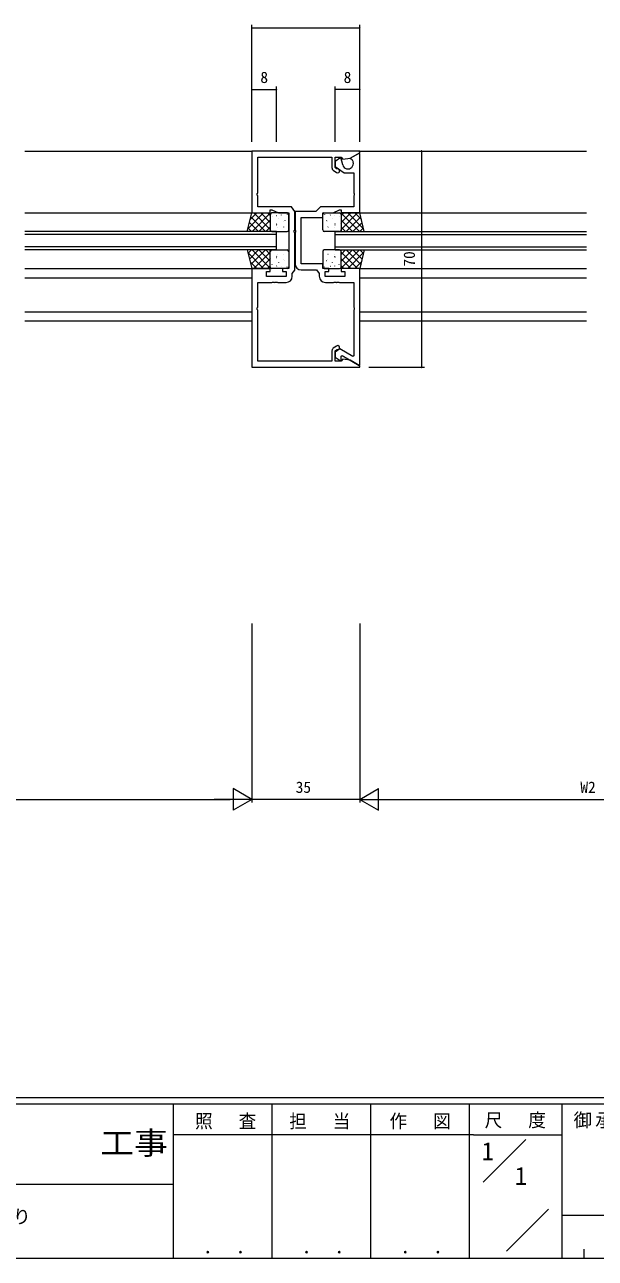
# Model space of a CAD drawing. Units: millimetres, scale not verified. Extents: x -594 to 539, y -420 to 386.
# Drawn here: x 97.9 to 282.9, y -420 to -20.3 of the extents above; entities that cross this region are included whole.
import ezdxf
from ezdxf.enums import TextEntityAlignment as Align

# ---------------------------------------------------------------- set-up
doc = ezdxf.new("R2010")
doc.units = ezdxf.units.MM
doc.header["$LTSCALE"] = 2
for name, color, linetype, lineweight in [('0-1_YKK_ZWAK', 7, 'Continuous', 9), ('0-3_YKK_12', 2, 'Continuous', 9), ('0-5_YKK_D', 6, 'Continuous', 9), ('0-6_YKK_13', 4, 'Continuous', 9), ('0-7_YKK_11', 7, 'Continuous', 9)]:
    doc.layers.add(name, color=color, linetype=linetype, lineweight=lineweight)
doc.layers.add('0-2_USER1', color=7, linetype='Continuous')
doc.styles.add('ＭＳ ゴシック', font='')
doc.styles.get('ＭＳ ゴシック').set_extended_font_data('MS Gothic')

msp = doc.modelspace()

# ---------------------------------------------------------------- linework, layer by layer
at = {"layer": '0-1_YKK_ZWAK'}
for p, q in [((510, -368), (-590, -368)), ((456, -370), (-590, -370)), ((146, -370), (146, -420)), ((178, -370), (178, -420)), ((210, -370), (210, -420)), ((242, -370), (242, -420)), ((272, -370), (272, -420)), ((243.406, -379.999), (146, -379.999)), ((243.406, -379.999), (272, -379.999)), ((246.529, -395.337), (260.376, -381.49)), ((-38, -395.999), (146, -395.999)), ((254.103, -417.636), (267.709, -404.03)), ((272, -406), (416, -406)), ((279.2, -417), (279.2, -420)), ((-590, -420), (456, -420))]:
    msp.add_line(p, q, dxfattribs=at)
at = {"layer": '0-3_YKK_12'}
for p, q in [((97.99, -61.3), (171.79, -61.3)), ((206.19, -61.3), (279.99, -61.3)), ((206.19, -61.3), (279.99, -61.3)), ((97.99, -81.3), (171.79, -81.3)), ((206.49, -81.3), (279.99, -81.3)), ((206.49, -81.3), (279.99, -81.3)), ((179.49, -87.3), (97.99, -87.3)), ((179.49, -93.3), (179.49, -87.3)), ((198.49, -87.3), (279.99, -87.3)), ((198.49, -93.3), (198.49, -87.3)), ((179.49, -88.3), (97.99, -88.3)), ((198.49, -88.3), (279.99, -88.3)), ((179.49, -92.3), (97.99, -92.3)), ((179.49, -93.3), (97.99, -93.3)), ((198.49, -92.3), (279.99, -92.3)), ((198.49, -93.3), (279.99, -93.3)), ((97.99, -99.3), (171.79, -99.3)), ((206.49, -99.3), (279.99, -99.3)), ((206.49, -99.3), (279.99, -99.3)), ((97.99, -102.3), (171.49, -102.3)), ((206.49, -102.3), (279.99, -102.3)), ((206.49, -102.3), (279.99, -102.3)), ((97.99, -113.3), (171.49, -113.3)), ((206.49, -113.3), (279.99, -113.3)), ((206.49, -113.3), (279.99, -113.3)), ((97.99, -116.3), (171.49, -116.3)), ((206.49, -116.3), (279.99, -116.3)), ((206.49, -116.3), (279.99, -116.3))]:
    msp.add_line(p, q, dxfattribs=at)
at = {"layer": '0-5_YKK_D'}
for p, q in [((171.49, -58.3), (171.49, -20.3)), ((171.49, -21.3), (206.49, -21.3)), ((206.49, -58.3), (206.49, -20.3)), ((171.49, -58.3), (171.49, -40.3)), ((171.49, -41.3), (179.49, -41.3)), ((179.49, -58.3), (179.49, -40.3)), ((198.49, -58.3), (198.49, -40.3)), ((206.49, -41.3), (198.49, -41.3)), ((206.49, -58.3), (206.49, -40.3)), ((209.49, -61.3), (227.49, -61.3)), ((226.49, -61.3), (226.49, -131.3)), ((209.49, -131.3), (227.49, -131.3)), ((171.49, -214.3), (171.49, -272.3)), ((171.49, -214.3), (171.49, -272.3)), ((206.49, -214.3), (206.49, -272.3)), ((206.49, -214.3), (206.49, -272.3)), ((28.49, -271.3), (164.49, -271.3)), ((171.49, -271.3), (159.366, -271.3)), ((171.49, -271.3), (165.428, -267.8)), ((165.428, -267.8), (165.428, -274.8)), ((171.49, -271.3), (165.428, -274.8)), ((206.49, -271.3), (171.49, -271.3)), ((206.49, -271.3), (212.552, -267.8)), ((206.49, -271.3), (212.552, -274.8)), ((206.49, -271.3), (218.614, -271.3)), ((212.552, -274.8), (212.552, -267.8)), ((213.49, -271.3), (349.49, -271.3))]:
    msp.add_line(p, q, dxfattribs=at)
for centre, start, end in [((171.49, -21.3), 0, 180), ((171.49, -21.3), 180, 0), ((206.49, -21.3), 0, 180), ((206.49, -21.3), 180, 0), ((171.49, -41.3), 0, 180), ((171.49, -41.3), 180, 0), ((179.49, -41.3), 0, 180), ((179.49, -41.3), 180, 0), ((198.49, -41.3), 0, 180), ((198.49, -41.3), 180, 0), ((206.49, -41.3), 0, 180), ((206.49, -41.3), 180, 0), ((226.49, -61.3), 90, 270), ((226.49, -61.3), 270, 90), ((226.49, -131.3), 90, 270), ((226.49, -131.3), 270, 90), ((206.49, -271.3), 0, 180), ((206.49, -271.3), 180, 0)]:
    msp.add_arc(centre, 0.106, start, end, dxfattribs=at)
at = {"layer": '0-6_YKK_13'}
for p, q in [((170.206, -86.438), (175.343, -81.3)), ((170.954, -83.445), (173.098, -81.3)), ((171.174, -82.564), (175.911, -87.3)), ((171.588, -87.3), (177.49, -81.399)), ((172.156, -81.3), (177.49, -86.635)), ((173.833, -87.3), (177.49, -83.644)), ((174.401, -81.3), (177.49, -84.39)), ((176.646, -81.3), (177.49, -82.145)), ((177.49, -81.8), (177.49, -86.8)), ((177.585, -83.928), (177.592, -83.934)), ((182.99, -81.3), (177.99, -81.3)), ((178.111, -82.535), (178.135, -82.579)), ((179.567, -82.108), (179.575, -82.115)), ((180.302, -83.178), (180.326, -83.222)), ((180.982, -81.937), (181.07, -81.983)), ((182.192, -83.769), (182.216, -83.813)), ((182.926, -81.745), (182.95, -81.788)), ((183.49, -86.8), (183.49, -81.8)), ((194.49, -86.8), (194.49, -81.8)), ((194.99, -81.3), (199.99, -81.3)), ((195.054, -81.745), (195.03, -81.788)), ((195.788, -83.769), (195.764, -83.813)), ((196.998, -81.937), (196.91, -81.983)), ((197.678, -83.178), (197.654, -83.222)), ((198.413, -82.108), (198.405, -82.115)), ((199.869, -82.535), (199.845, -82.579)), ((200.395, -83.928), (200.388, -83.934)), ((201.334, -81.3), (200.49, -82.145)), ((203.579, -81.3), (200.49, -84.39)), ((205.824, -81.3), (200.49, -86.635)), ((206.392, -87.3), (200.49, -81.399)), ((200.49, -81.8), (200.49, -86.8)), ((204.147, -87.3), (200.49, -83.644)), ((206.806, -82.564), (202.069, -87.3)), ((207.774, -86.438), (202.637, -81.3)), ((207.026, -83.445), (204.882, -81.3)), ((170.276, -86.156), (171.421, -87.3)), ((170.725, -84.36), (173.666, -87.3)), ((176.078, -87.3), (177.49, -85.889)), ((177.678, -84.612), (177.702, -84.655)), ((177.99, -87.3), (182.99, -87.3)), ((179.136, -87.279), (179.147, -87.3)), ((179.457, -84.826), (179.546, -84.873)), ((179.568, -85.203), (179.592, -85.247)), ((179.752, -85.869), (179.76, -85.876)), ((181.76, -85.846), (181.784, -85.89)), ((181.772, -84.083), (181.78, -84.09)), ((199.99, -87.3), (194.99, -87.3)), ((196.22, -85.846), (196.196, -85.89)), ((196.208, -84.083), (196.2, -84.09)), ((198.228, -85.869), (198.22, -85.876)), ((198.412, -85.203), (198.388, -85.247)), ((198.523, -84.826), (198.435, -84.873)), ((198.844, -87.279), (198.833, -87.3)), ((200.302, -84.612), (200.278, -84.655)), ((201.902, -87.3), (200.49, -85.889)), ((207.255, -84.36), (204.315, -87.3)), ((207.704, -86.156), (206.56, -87.3)), ((170.206, -94.163), (175.343, -99.3)), ((170.276, -94.445), (171.421, -93.3)), ((170.725, -96.241), (173.666, -93.3)), ((171.174, -98.037), (175.911, -93.3)), ((171.588, -93.3), (177.49, -99.202)), ((172.156, -99.3), (177.49, -93.966)), ((173.833, -93.3), (177.49, -96.957)), ((176.078, -93.3), (177.49, -94.712)), ((177.49, -98.8), (177.49, -93.8)), ((177.99, -93.3), (182.99, -93.3)), ((179.136, -93.321), (179.147, -93.3)), ((179.457, -95.775), (179.546, -95.728)), ((179.568, -95.398), (179.592, -95.354)), ((179.752, -94.732), (179.76, -94.725)), ((181.76, -94.755), (181.784, -94.711)), ((183.49, -93.8), (183.49, -98.8)), ((194.49, -93.8), (194.49, -98.8)), ((199.99, -93.3), (194.99, -93.3)), ((196.22, -94.755), (196.196, -94.711)), ((198.228, -94.732), (198.22, -94.725)), ((198.412, -95.398), (198.388, -95.354)), ((198.523, -95.775), (198.435, -95.728)), ((198.844, -93.321), (198.833, -93.3)), ((201.902, -93.3), (200.49, -94.712)), ((204.147, -93.3), (200.49, -96.957)), ((206.392, -93.3), (200.49, -99.202)), ((200.49, -98.8), (200.49, -93.8)), ((205.824, -99.3), (200.49, -93.966)), ((206.806, -98.037), (202.069, -93.3)), ((207.774, -94.163), (202.637, -99.3)), ((207.255, -96.241), (204.315, -93.3)), ((207.704, -94.445), (206.56, -93.3)), ((170.954, -97.156), (173.098, -99.3)), ((174.401, -99.3), (177.49, -96.211)), ((176.646, -99.3), (177.49, -98.456)), ((177.585, -96.673), (177.592, -96.667)), ((177.678, -95.989), (177.702, -95.945)), ((182.99, -99.3), (177.99, -99.3)), ((178.111, -98.066), (178.135, -98.022)), ((179.567, -98.493), (179.575, -98.486)), ((180.302, -97.423), (180.326, -97.379)), ((180.982, -98.664), (181.07, -98.618)), ((181.772, -96.518), (181.78, -96.511)), ((182.192, -96.831), (182.216, -96.788)), ((182.926, -98.856), (182.95, -98.812)), ((194.99, -99.3), (199.99, -99.3)), ((195.054, -98.856), (195.03, -98.812)), ((195.788, -96.831), (195.764, -96.788)), ((196.208, -96.518), (196.2, -96.511)), ((196.998, -98.664), (196.91, -98.618)), ((197.678, -97.423), (197.654, -97.379)), ((198.413, -98.493), (198.405, -98.486)), ((199.869, -98.066), (199.845, -98.022)), ((200.302, -95.989), (200.278, -95.945)), ((200.395, -96.673), (200.388, -96.667)), ((203.579, -99.3), (200.49, -96.211)), ((201.334, -99.3), (200.49, -98.456)), ((207.026, -97.156), (204.882, -99.3))]:
    msp.add_line(p, q, dxfattribs=at)
for points in [[(169.99, -87.3), (171.49, -81.3), (177.49, -81.3), (177.49, -87.3)], [(207.99, -87.3), (206.49, -81.3), (200.49, -81.3), (200.49, -87.3)], [(169.99, -93.3), (171.49, -99.3), (177.49, -99.3), (177.49, -93.3)], [(207.99, -93.3), (206.49, -99.3), (200.49, -99.3), (200.49, -93.3)]]:
    msp.add_lwpolyline(points, close=True, dxfattribs=at)
for centre, start, end in [((177.99, -81.8), 90, 180), ((182.99, -81.8), 0, 90), ((194.99, -81.8), 90, 180), ((199.99, -81.8), 0, 90), ((177.99, -86.8), 180, 270), ((182.99, -86.8), 270, 0), ((194.99, -86.8), 180, 270), ((199.99, -86.8), 270, 0), ((177.99, -93.8), 90, 180), ((182.99, -93.8), 0, 90), ((194.99, -93.8), 90, 180), ((199.99, -93.8), 0, 90), ((177.99, -98.8), 180, 270), ((182.99, -98.8), 270, 0), ((194.99, -98.8), 180, 270), ((199.99, -98.8), 270, 0)]:
    msp.add_arc(centre, 0.5, start, end, dxfattribs=at)
at = {"layer": '0-7_YKK_11'}
for p, q in [((197.917, -67.447), (198.967, -68.183)), ((204.288, -64.504), (204.38, -64.847)), ((198.967, -124.418), (197.917, -125.154))]:
    msp.add_line(p, q, dxfattribs=at)
for points in [[(206.49, -61.3), (171.49, -61.3), (171.49, -81.3), (177.49, -81.3), (177.49, -80.3), (177.99, -80.3), (180.135, -81.3), (183.49, -81.3), (183.49, -99.3), (181.49, -99.3), (181.49, -100.3), (182.69, -100.3), (182.69, -101.9), (176.29, -101.9), (176.29, -100.3), (177.49, -100.3), (177.49, -99.3), (171.49, -99.3), (171.49, -131.3), (206.49, -131.3), (206.49, -130.8), (203.39, -129.011), (200.99, -128.716), (200.441, -129.37), (198.49, -129.37), (198.49, -125.973), (198.973, -125.635), (199.207, -125.587)], [(184.62, -101.83), (184.62, -100.973), (185.42, -99.83), (185.42, -87.759), (185.3, -87.575), (185.3, -87.025), (185.42, -86.842), (185.42, -80.87), (184.37, -79.37), (173.42, -79.37), (173.42, -75.759), (173.3, -75.575), (173.3, -75.025), (173.42, -74.842), (173.42, -63.23), (197.49, -63.23), (197.49, -66.628)], [(201, -65.753), (200.343, -63.303), (198.49, -64.6), (198.49, -66.2), (201.49, -68.3), (204.56, -68.3), (204.56, -74.842), (204.68, -75.025), (204.68, -75.575), (204.56, -75.759), (204.56, -79.37), (193.79, -79.37), (192.29, -80.87), (185.56, -80.87), (185.56, -86.842), (185.68, -87.025), (185.68, -87.575), (185.56, -87.759), (185.56, -97.73)], [(206.49, -130.57), (206.49, -99.3), (200.49, -99.3), (200.49, -100.3), (201.69, -100.3), (201.69, -101.9), (195.29, -101.9), (195.29, -100.3), (196.49, -100.3), (196.49, -99.3), (194.49, -99.3), (194.49, -97.8), (187.49, -97.8), (187.49, -82.8), (194.49, -82.8), (194.49, -81.3), (197.846, -81.3), (199.99, -80.3), (200.49, -80.3), (200.49, -81.3), (206.49, -81.3), (206.49, -62.031), (206.29, -61.916), (203.541, -63.503), (203.541, -63.734), (203.823, -63.897)], [(199.207, -67.014), (198.973, -66.966), (198.49, -66.628), (198.49, -63.23), (200.441, -63.23), (200.99, -63.885), (203.39, -63.59), (206.49, -61.8), (206.49, -61.3)], [(187.56, -99.73), (192.49, -99.73), (193.36, -100.973), (193.36, -101.83)], [(197.49, -125.973), (197.49, -129.37), (173.42, -129.37), (173.42, -112.759), (173.3, -112.575), (173.3, -112.025), (173.42, -111.842), (173.42, -103.83), (178.032, -103.83), (178.215, -103.71), (178.765, -103.71), (178.948, -103.83), (179.032, -103.83), (179.215, -103.71), (179.765, -103.71), (179.948, -103.83), (182.62, -103.83)], [(195.36, -103.83), (198.032, -103.83), (198.215, -103.71), (198.765, -103.71), (198.948, -103.83), (199.032, -103.83), (199.215, -103.71), (199.765, -103.71), (199.948, -103.83), (204.56, -103.83), (204.56, -111.842), (204.68, -112.025), (204.68, -112.575), (204.56, -112.759), (204.56, -127.608), (204.26, -127.781), (200.017, -125.331), (198.49, -126.4), (198.49, -127.976), (200.167, -129.151), (200.49, -128.982), (200.49, -127.683), (200.79, -127.51), (206.29, -130.685), (206.49, -130.57)]]:
    msp.add_lwpolyline(points, dxfattribs=at)
for centre, radius, start, end in [((203.323, -64.763), 1, 14.99998, 59.99997), ((198.49, -66.628), 1, 179.99998, 234.99998), ((199.34, -67.65), 0.65, 234.99998, 101.8264), ((202.69, -65.3), 1.75, 194.99997, 15), ((187.56, -97.73), 2, 180, 269.99998), ((182.62, -101.83), 2, 270, 359.99998), ((195.36, -101.83), 2, 180, 269.99998), ((198.49, -125.973), 1, 125, 180), ((199.34, -124.95), 0.65, 258.17358, 125)]:
    msp.add_arc(centre, radius, start, end, dxfattribs=at)

# ---------------------------------------------------------------- texts
at = {"layer": '0-1_YKK_ZWAK', "color": 3, "style": 'ＭＳ ゴシック', "width": 1.1}
msp.add_text('工事', height=7.331, dxfattribs=at).set_placement((122.331, -388.509), align=Align.BOTTOM_LEFT)
at = {"layer": '0-1_YKK_ZWAK', "char_height": 4.399, "attachment_point": 7, "style": 'ＭＳ ゴシック'}
for s, insert in [('\\T1.24;\\W0.95;照\\~\\~査', (153.127, -378.257)), ('\\T1.24;\\W0.95;担\\~\\~当', (183.649, -378.257)), ('\\T1.24;\\W0.95;作\\~\\~図', (216.171, -378.231)), ('\\T1.24;\\W0.95;尺\\~\\~度', (247.018, -377.91)), ('\\T1.17;御承認印', (275.81, -377.904)), ('\\T1.24;\\W0.95;\\~．\\~．', (152.364, -418.494)), ('\\T1.24;\\W0.95;\\~．\\~．', (184.364, -418.494)), ('\\T1.24;\\W0.95;\\~．\\~．', (216.364, -418.494))]:
    msp.add_mtext(s, dxfattribs=dict(at, insert=insert))
at = {"layer": '0-2_USER1', "style": 'ＭＳ ゴシック'}
for p in [(246, -389.999), (256.762, -397.999)]:
    msp.add_text('1', height=5.865, dxfattribs=at).set_placement(p, align=Align.BOTTOM_LEFT)
at = {"layer": '0-2_USER1', "insert": (-13.49, -409.213), "char_height": 4.399, "attachment_point": 7, "style": 'ＭＳ ゴシック'}
msp.add_mtext('\\T1.26;\\W0.95;EXIMA\\~31e\\~納まり参考図\\~ALC納まり\\~', dxfattribs=at)
at = {"layer": '0-5_YKK_D', "color": 4, "style": 'ＭＳ ゴシック'}
for s, p in [('8', (174.29, -40.3)), ('8', (201.29, -40.3)), ('35', (185.74, -270.3)), ('W2', (278.021, -270.3))]:
    msp.add_text(s, height=3.666, dxfattribs=at).set_placement(p, align=Align.BOTTOM_LEFT)
msp.add_text('70', height=3.666, rotation=90, dxfattribs=at).set_placement((225.49, -98.7), align=Align.BOTTOM_LEFT)

doc.saveas('drawing.dxf')
